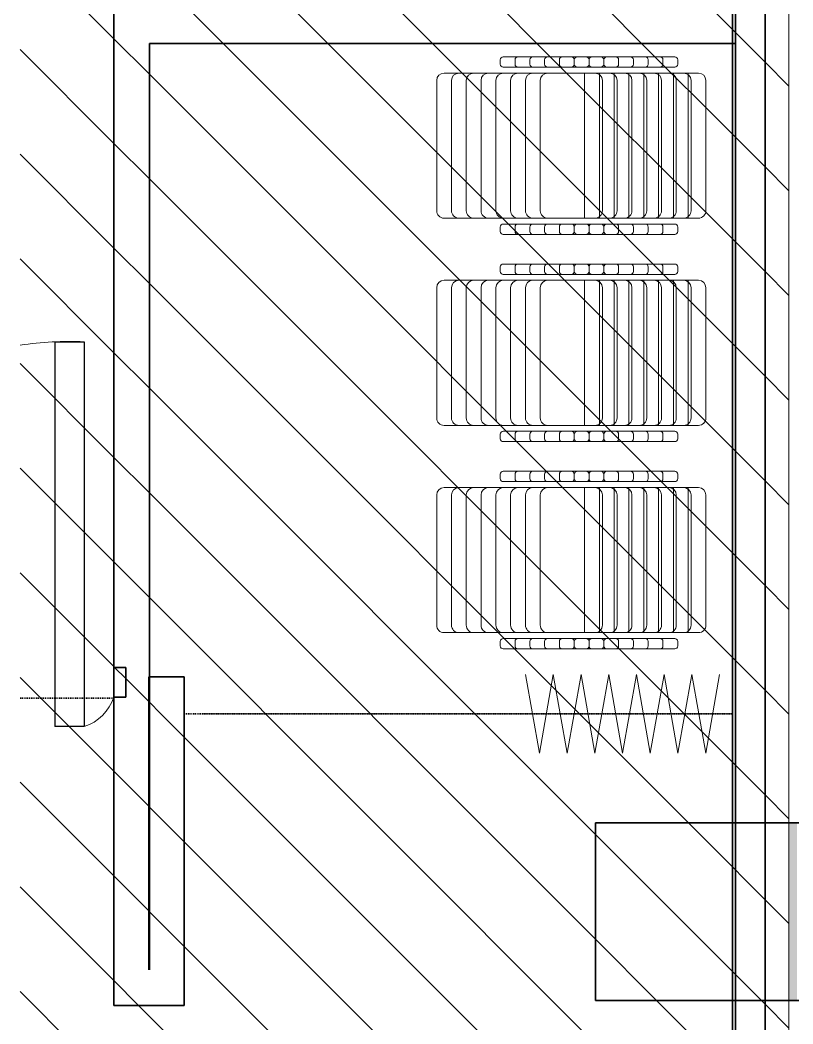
# Model space of a CAD drawing. Header units: millimetres. Extents: x 31960 to 73442, y -14102 to 21505.
# Drawn here: x 32038 to 34650, y -1034 to 2357 of the extents above; entities that cross this region are included whole.
import ezdxf

# ---------------------------------------------------------------- set-up
doc = ezdxf.new("R2010")
doc.units = ezdxf.units.MM
doc.linetypes.add('BVNDH-Dash', pattern=[6, 3, -3])
doc.linetypes.add('BVNDH-Overhead', pattern=[6, 4, -2])
for name, color, linetype, lineweight in [('A-AREA', 32, 'BVNDH-Dash', 35), ('A-DETL', 90, 'Continuous', 9), ('A-DETL-GENF', 92, 'Continuous', 9), ('A-DETL-THIN', 151, 'Continuous', 9), ('A-DOOR', 31, 'Continuous', 13), ('A-DOOR-FRAM', 31, 'Continuous', 35), ('A-DOOR-GLAZ', 31, 'Continuous', 25), ('A-FLOR-OVHD', 1, 'BVNDH-Overhead', 13), ('A-GENM', 13, 'Continuous', 13), ('G-IMPT', 8, 'Continuous', 9), ('I-FURN', 30, 'Continuous', 9), ('I-WALL', 2, 'Continuous', 13)]:
    doc.layers.add(name, color=color, linetype=linetype, lineweight=lineweight)
pattern_1 = [(135, (0, 0), (-176.7767, -176.7767), [])]

# ---------------------------------------------------------------- blocks, each defined once
blk = doc.blocks.new('Family6 - Family6-1060928-Level 9 207 Kent St 1_100')
at = {"layer": 'A-GENM'}
h = blk.add_hatch(color=254, dxfattribs=at)
h.paths.add_polyline_path([(1047.6, -163), (1047.6, -950.4), (1647.6, -950.4), (1647.6, -117), (1047.6, -105.6), (1047.6, -131)], flags=0)
h.paths.add_polyline_path([(1047.6, -4.2), (1047.6, -31), (1647.6, -31), (1647.6, -4.2)], flags=0)
at = {"layer": 'A-GENM', "color": 67, "lineweight": 35}
for p, q in [((1647.6, 649.6), (1047.6, 649.6)), ((1047.6, 649.6), (1047.6, -4.2)), ((1647.6, -4.2), (1647.6, 649.6)), ((1047.6, -4.2), (1047.6, -950.4)), ((1647.6, -950.4), (1647.6, -4.2)), ((1047.6, -950.4), (1647.6, -950.4))]:
    blk.add_line(p, q, dxfattribs=at)
blk = doc.blocks.new('Door_Pivot_Door_Standard_DOR - 3000 x 1300 _ 152-1851569-Level 9 207 Kent St 1_100')
at = {"layer": 'A-DOOR', "lineweight": 9}
for radius, start, end in [(1151.1, 87.5104, 98.3399), (158.1, 288.4349, 341.5651)]:
    blk.add_arc((479.8, 0), radius, start, end, dxfattribs=at)
at = {"layer": 'A-DOOR-FRAM'}
blk.add_line((629.8, 50), (629.8, -50), dxfattribs=at)
at = {"layer": 'A-DOOR-GLAZ'}
for p, q in [((429.8, 1150), (529.8, 1150)), ((429.8, 1150), (429.8, -150)), ((529.8, 1150), (529.8, -150)), ((529.8, -150), (429.8, -150))]:
    blk.add_line(p, q, dxfattribs=at)
blk = doc.blocks.new('Furniture 20 - Kite_Rectangle_Square_Nested_edit_dwg__U4-2071247-Level 9 207 Kent St 1_100')
at = {"layer": 'G-IMPT'}
for p, q in [((-220, 279.9), (220, 279.9)), ((-245, -254.9), (-245, 254.9)), ((245, 254.9), (245, -254.9)), ((-245, 219.9), (245, 219.9)), ((-300, -55.1), (-300, 174.9)), ((-290, 184.9), (-275, 184.9)), ((290, 184.9), (275, 184.9)), ((300, -55.1), (300, 174.9)), ((-275, -65.1), (-290, -65.1)), ((275, -65.1), (290, -65.1)), ((-220, -279.9), (220, -279.9))]:
    blk.add_line(p, q, dxfattribs=at)
at = {"layer": 'G-IMPT', "flags": 128}
for points in [[(-265, 174.9), (-265, -55.1)], [(265, 174.9), (265, -55.1)]]:
    blk.add_lwpolyline(points, close=True, dxfattribs=at)
at = {"layer": 'G-IMPT'}
for centre, radius, start, end in [((-220, 254.9), 25, 90, 180), ((220, 254.9), 25, 360, 90), ((-290, 174.9), 10, 90, 180), ((-275, 174.9), 10, 360, 90), ((275, 174.9), 10, 90, 180), ((290, 174.9), 10, 0, 90), ((-290, -55.1), 10, 180, 270), ((-275, -55.1), 10, 270, 360), ((275, -55.1), 10, 180, 270), ((290, -55.1), 10, 270, 0), ((-220, -254.9), 25, 180, 270), ((220, -254.9), 25, 270, 0)]:
    blk.add_arc(centre, radius, start, end, dxfattribs=at)
blk = doc.blocks.new('Furniture 20 - Kite_Rectangle_Square_Nested_edit_dwg__U5-2071248-Level 9 207 Kent St 1_100')
at = {"layer": 'G-IMPT'}
for p, q in [((-220, 279.9), (220, 279.9)), ((-245, -254.9), (-245, 254.9)), ((245, 254.9), (245, -254.9)), ((-245, 219.9), (245, 219.9)), ((-300, -55.1), (-300, 174.9)), ((-290, 184.9), (-275, 184.9)), ((290, 184.9), (275, 184.9)), ((300, -55.1), (300, 174.9)), ((-275, -65.1), (-290, -65.1)), ((275, -65.1), (290, -65.1)), ((-220, -279.9), (220, -279.9))]:
    blk.add_line(p, q, dxfattribs=at)
at = {"layer": 'G-IMPT', "flags": 128}
for points in [[(-265, 174.9), (-265, -55.1)], [(265, 174.9), (265, -55.1)]]:
    blk.add_lwpolyline(points, close=True, dxfattribs=at)
at = {"layer": 'G-IMPT'}
for centre, radius, start, end in [((-220, 254.9), 25, 90, 180), ((220, 254.9), 25, 360, 90), ((-290, 174.9), 10, 90, 180), ((-275, 174.9), 10, 360, 90), ((275, 174.9), 10, 90, 180), ((290, 174.9), 10, 0, 90), ((-290, -55.1), 10, 180, 270), ((-275, -55.1), 10, 270, 360), ((275, -55.1), 10, 180, 270), ((290, -55.1), 10, 270, 0), ((-220, -254.9), 25, 180, 270), ((220, -254.9), 25, 270, 0)]:
    blk.add_arc(centre, radius, start, end, dxfattribs=at)
blk = doc.blocks.new('Furniture 20 - Kite_Rectangle_Square_Nested_edit_dwg__U6-2071249-Level 9 207 Kent St 1_100')
at = {"layer": 'G-IMPT'}
for p, q in [((-220, 279.9), (220, 279.9)), ((-245, -254.9), (-245, 254.9)), ((245, 254.9), (245, -254.9)), ((-245, 219.9), (245, 219.9)), ((-300, -55.1), (-300, 174.9)), ((-290, 184.9), (-275, 184.9)), ((290, 184.9), (275, 184.9)), ((300, -55.1), (300, 174.9)), ((-275, -65.1), (-290, -65.1)), ((275, -65.1), (290, -65.1)), ((-220, -279.9), (220, -279.9))]:
    blk.add_line(p, q, dxfattribs=at)
at = {"layer": 'G-IMPT', "flags": 128}
for points in [[(-265, 174.9), (-265, -55.1)], [(265, 174.9), (265, -55.1)]]:
    blk.add_lwpolyline(points, close=True, dxfattribs=at)
at = {"layer": 'G-IMPT'}
for centre, radius, start, end in [((-220, 254.9), 25, 90, 180), ((220, 254.9), 25, 360, 90), ((-290, 174.9), 10, 90, 180), ((-275, 174.9), 10, 360, 90), ((275, 174.9), 10, 90, 180), ((290, 174.9), 10, 0, 90), ((-290, -55.1), 10, 180, 270), ((-275, -55.1), 10, 270, 360), ((275, -55.1), 10, 180, 270), ((290, -55.1), 10, 270, 0), ((-220, -254.9), 25, 180, 270), ((220, -254.9), 25, 270, 0)]:
    blk.add_arc(centre, radius, start, end, dxfattribs=at)
blk = doc.blocks.new('Furniture 20 - Kite_Rectangle_Square_Nested_edit_dwg__U7-2071250-Level 9 207 Kent St 1_100')
at = {"layer": 'G-IMPT'}
for p, q in [((-220, 279.9), (220, 279.9)), ((-245, -254.9), (-245, 254.9)), ((245, 254.9), (245, -254.9)), ((-245, 219.9), (245, 219.9)), ((-300, -55.1), (-300, 174.9)), ((-290, 184.9), (-275, 184.9)), ((290, 184.9), (275, 184.9)), ((300, -55.1), (300, 174.9)), ((-275, -65.1), (-290, -65.1)), ((275, -65.1), (290, -65.1)), ((-220, -279.9), (220, -279.9))]:
    blk.add_line(p, q, dxfattribs=at)
at = {"layer": 'G-IMPT', "flags": 128}
for points in [[(-265, 174.9), (-265, -55.1)], [(265, 174.9), (265, -55.1)]]:
    blk.add_lwpolyline(points, close=True, dxfattribs=at)
at = {"layer": 'G-IMPT'}
for centre, radius, start, end in [((-220, 254.9), 25, 90, 180), ((220, 254.9), 25, 360, 90), ((-290, 174.9), 10, 90, 180), ((-275, 174.9), 10, 360, 90), ((275, 174.9), 10, 90, 180), ((290, 174.9), 10, 0, 90), ((-290, -55.1), 10, 180, 270), ((-275, -55.1), 10, 270, 360), ((275, -55.1), 10, 180, 270), ((290, -55.1), 10, 270, 0), ((-220, -254.9), 25, 180, 270), ((220, -254.9), 25, 270, 0)]:
    blk.add_arc(centre, radius, start, end, dxfattribs=at)
blk = doc.blocks.new('Furniture 20 - Kite_Rectangle_Square_Nested_edit_dwg__U8-2071251-Level 9 207 Kent St 1_100')
at = {"layer": 'G-IMPT'}
for p, q in [((-220, 279.9), (220, 279.9)), ((-245, -254.9), (-245, 254.9)), ((245, 254.9), (245, -254.9)), ((-245, 219.9), (245, 219.9)), ((-300, -55.1), (-300, 174.9)), ((-290, 184.9), (-275, 184.9)), ((290, 184.9), (275, 184.9)), ((300, -55.1), (300, 174.9)), ((-275, -65.1), (-290, -65.1)), ((275, -65.1), (290, -65.1)), ((-220, -279.9), (220, -279.9))]:
    blk.add_line(p, q, dxfattribs=at)
at = {"layer": 'G-IMPT', "flags": 128}
for points in [[(-265, 174.9), (-265, -55.1)], [(265, 174.9), (265, -55.1)]]:
    blk.add_lwpolyline(points, close=True, dxfattribs=at)
at = {"layer": 'G-IMPT'}
for centre, radius, start, end in [((-220, 254.9), 25, 90, 180), ((220, 254.9), 25, 360, 90), ((-290, 174.9), 10, 90, 180), ((-275, 174.9), 10, 360, 90), ((275, 174.9), 10, 90, 180), ((290, 174.9), 10, 0, 90), ((-290, -55.1), 10, 180, 270), ((-275, -55.1), 10, 270, 360), ((275, -55.1), 10, 180, 270), ((290, -55.1), 10, 270, 0), ((-220, -254.9), 25, 180, 270), ((220, -254.9), 25, 270, 0)]:
    blk.add_arc(centre, radius, start, end, dxfattribs=at)
blk = doc.blocks.new('Furniture 20 - Kite_Rectangle_Square_Nested_edit_dwg__U9-2071252-Level 9 207 Kent St 1_100')
at = {"layer": 'G-IMPT'}
for p, q in [((-220, 279.9), (220, 279.9)), ((-245, -254.9), (-245, 254.9)), ((245, 254.9), (245, -254.9)), ((-245, 219.9), (245, 219.9)), ((-300, -55.1), (-300, 174.9)), ((-290, 184.9), (-275, 184.9)), ((290, 184.9), (275, 184.9)), ((300, -55.1), (300, 174.9)), ((-275, -65.1), (-290, -65.1)), ((275, -65.1), (290, -65.1)), ((-220, -279.9), (220, -279.9))]:
    blk.add_line(p, q, dxfattribs=at)
at = {"layer": 'G-IMPT', "flags": 128}
for points in [[(-265, 174.9), (-265, -55.1)], [(265, 174.9), (265, -55.1)]]:
    blk.add_lwpolyline(points, close=True, dxfattribs=at)
at = {"layer": 'G-IMPT'}
for centre, radius, start, end in [((-220, 254.9), 25, 90, 180), ((220, 254.9), 25, 360, 90), ((-290, 174.9), 10, 90, 180), ((-275, 174.9), 10, 360, 90), ((275, 174.9), 10, 90, 180), ((290, 174.9), 10, 0, 90), ((-290, -55.1), 10, 180, 270), ((-275, -55.1), 10, 270, 360), ((275, -55.1), 10, 180, 270), ((290, -55.1), 10, 270, 0), ((-220, -254.9), 25, 180, 270), ((220, -254.9), 25, 270, 0)]:
    blk.add_arc(centre, radius, start, end, dxfattribs=at)
blk = doc.blocks.new('Furniture 20 - Kite_Rectangle_Square_Nested_edit_dwg__U10-2071253-Level 9 207 Kent St 1_100')
at = {"layer": 'G-IMPT'}
for p, q in [((-220, 279.9), (220, 279.9)), ((-245, -254.9), (-245, 254.9)), ((245, 254.9), (245, -254.9)), ((-245, 219.9), (245, 219.9)), ((-300, -55.1), (-300, 174.9)), ((-290, 184.9), (-275, 184.9)), ((290, 184.9), (275, 184.9)), ((300, -55.1), (300, 174.9)), ((-275, -65.1), (-290, -65.1)), ((275, -65.1), (290, -65.1)), ((-220, -279.9), (220, -279.9))]:
    blk.add_line(p, q, dxfattribs=at)
at = {"layer": 'G-IMPT', "flags": 128}
for points in [[(-265, 174.9), (-265, -55.1)], [(265, 174.9), (265, -55.1)]]:
    blk.add_lwpolyline(points, close=True, dxfattribs=at)
at = {"layer": 'G-IMPT'}
for centre, radius, start, end in [((-220, 254.9), 25, 90, 180), ((220, 254.9), 25, 360, 90), ((-290, 174.9), 10, 90, 180), ((-275, 174.9), 10, 360, 90), ((275, 174.9), 10, 90, 180), ((290, 174.9), 10, 0, 90), ((-290, -55.1), 10, 180, 270), ((-275, -55.1), 10, 270, 360), ((275, -55.1), 10, 180, 270), ((290, -55.1), 10, 270, 0), ((-220, -254.9), 25, 180, 270), ((220, -254.9), 25, 270, 0)]:
    blk.add_arc(centre, radius, start, end, dxfattribs=at)
blk = doc.blocks.new('Furniture 20 - Kite_Rectangle_Square_Nested_edit_dwg__U11-2071254-Level 9 207 Kent St 1_100')
at = {"layer": 'G-IMPT'}
for p, q in [((-220, 279.9), (220, 279.9)), ((-245, -254.9), (-245, 254.9)), ((245, 254.9), (245, -254.9)), ((-245, 219.9), (245, 219.9)), ((-300, -55.1), (-300, 174.9)), ((-290, 184.9), (-275, 184.9)), ((290, 184.9), (275, 184.9)), ((300, -55.1), (300, 174.9)), ((-275, -65.1), (-290, -65.1)), ((275, -65.1), (290, -65.1)), ((-220, -279.9), (220, -279.9))]:
    blk.add_line(p, q, dxfattribs=at)
at = {"layer": 'G-IMPT', "flags": 128}
for points in [[(-265, 174.9), (-265, -55.1)], [(265, 174.9), (265, -55.1)]]:
    blk.add_lwpolyline(points, close=True, dxfattribs=at)
at = {"layer": 'G-IMPT'}
for centre, radius, start, end in [((-220, 254.9), 25, 90, 180), ((220, 254.9), 25, 360, 90), ((-290, 174.9), 10, 90, 180), ((-275, 174.9), 10, 360, 90), ((275, 174.9), 10, 90, 180), ((290, 174.9), 10, 0, 90), ((-290, -55.1), 10, 180, 270), ((-275, -55.1), 10, 270, 360), ((275, -55.1), 10, 180, 270), ((290, -55.1), 10, 270, 0), ((-220, -254.9), 25, 180, 270), ((220, -254.9), 25, 270, 0)]:
    blk.add_arc(centre, radius, start, end, dxfattribs=at)
blk = doc.blocks.new('Furniture 20 - Kite_Rectangle_Square_Nested_edit_dwg__U12-2071255-Level 9 207 Kent St 1_100')
at = {"layer": 'G-IMPT'}
for p, q in [((-220, 279.9), (220, 279.9)), ((-245, -254.9), (-245, 254.9)), ((245, 254.9), (245, -254.9)), ((-245, 219.9), (245, 219.9)), ((-300, -55.1), (-300, 174.9)), ((-290, 184.9), (-275, 184.9)), ((290, 184.9), (275, 184.9)), ((300, -55.1), (300, 174.9)), ((-275, -65.1), (-290, -65.1)), ((275, -65.1), (290, -65.1)), ((-220, -279.9), (220, -279.9))]:
    blk.add_line(p, q, dxfattribs=at)
at = {"layer": 'G-IMPT', "flags": 128}
for points in [[(-265, 174.9), (-265, -55.1)], [(265, 174.9), (265, -55.1)]]:
    blk.add_lwpolyline(points, close=True, dxfattribs=at)
at = {"layer": 'G-IMPT'}
for centre, radius, start, end in [((-220, 254.9), 25, 90, 180), ((220, 254.9), 25, 360, 90), ((-290, 174.9), 10, 90, 180), ((-275, 174.9), 10, 360, 90), ((275, 174.9), 10, 90, 180), ((290, 174.9), 10, 0, 90), ((-290, -55.1), 10, 180, 270), ((-275, -55.1), 10, 270, 360), ((275, -55.1), 10, 180, 270), ((290, -55.1), 10, 270, 0), ((-220, -254.9), 25, 180, 270), ((220, -254.9), 25, 270, 0)]:
    blk.add_arc(centre, radius, start, end, dxfattribs=at)
blk = doc.blocks.new('Furniture 20 - Kite_Rectangle_Square_Nested_edit_dwg__U13-2071256-Level 9 207 Kent St 1_100')
at = {"layer": 'G-IMPT'}
for p, q in [((-220, 279.9), (220, 279.9)), ((-245, -254.9), (-245, 254.9)), ((245, 254.9), (245, -254.9)), ((-245, 219.9), (245, 219.9)), ((-300, -55.1), (-300, 174.9)), ((-290, 184.9), (-275, 184.9)), ((290, 184.9), (275, 184.9)), ((300, -55.1), (300, 174.9)), ((-275, -65.1), (-290, -65.1)), ((275, -65.1), (290, -65.1)), ((-220, -279.9), (220, -279.9))]:
    blk.add_line(p, q, dxfattribs=at)
at = {"layer": 'G-IMPT', "flags": 128}
for points in [[(-265, 174.9), (-265, -55.1)], [(265, 174.9), (265, -55.1)]]:
    blk.add_lwpolyline(points, close=True, dxfattribs=at)
at = {"layer": 'G-IMPT'}
for centre, radius, start, end in [((-220, 254.9), 25, 90, 180), ((220, 254.9), 25, 360, 90), ((-290, 174.9), 10, 90, 180), ((-275, 174.9), 10, 360, 90), ((275, 174.9), 10, 90, 180), ((290, 174.9), 10, 0, 90), ((-290, -55.1), 10, 180, 270), ((-275, -55.1), 10, 270, 360), ((275, -55.1), 10, 180, 270), ((290, -55.1), 10, 270, 0), ((-220, -254.9), 25, 180, 270), ((220, -254.9), 25, 270, 0)]:
    blk.add_arc(centre, radius, start, end, dxfattribs=at)
blk = doc.blocks.new('Furniture 20 - Kite_Rectangle_Square_Nested_edit_dwg__U14-2071257-Level 9 207 Kent St 1_100')
at = {"layer": 'G-IMPT'}
for p, q in [((-220, 279.9), (220, 279.9)), ((-245, -254.9), (-245, 254.9)), ((245, 254.9), (245, -254.9)), ((-245, 219.9), (245, 219.9)), ((-300, -55.1), (-300, 174.9)), ((-290, 184.9), (-275, 184.9)), ((290, 184.9), (275, 184.9)), ((300, -55.1), (300, 174.9)), ((-275, -65.1), (-290, -65.1)), ((275, -65.1), (290, -65.1)), ((-220, -279.9), (220, -279.9))]:
    blk.add_line(p, q, dxfattribs=at)
at = {"layer": 'G-IMPT', "flags": 128}
for points in [[(-265, 174.9), (-265, -55.1)], [(265, 174.9), (265, -55.1)]]:
    blk.add_lwpolyline(points, close=True, dxfattribs=at)
at = {"layer": 'G-IMPT'}
for centre, radius, start, end in [((-220, 254.9), 25, 90, 180), ((220, 254.9), 25, 360, 90), ((-290, 174.9), 10, 90, 180), ((-275, 174.9), 10, 360, 90), ((275, 174.9), 10, 90, 180), ((290, 174.9), 10, 0, 90), ((-290, -55.1), 10, 180, 270), ((-275, -55.1), 10, 270, 360), ((275, -55.1), 10, 180, 270), ((290, -55.1), 10, 270, 0), ((-220, -254.9), 25, 180, 270), ((220, -254.9), 25, 270, 0)]:
    blk.add_arc(centre, radius, start, end, dxfattribs=at)
blk = doc.blocks.new('Furniture 20 - Kite_Rectangle_Square_Nested_edit_dwg__U15-2071258-Level 9 207 Kent St 1_100')
at = {"layer": 'G-IMPT'}
for p, q in [((-220, 279.9), (220, 279.9)), ((-245, -254.9), (-245, 254.9)), ((245, 254.9), (245, -254.9)), ((-245, 219.9), (245, 219.9)), ((-300, -55.1), (-300, 174.9)), ((-290, 184.9), (-275, 184.9)), ((290, 184.9), (275, 184.9)), ((300, -55.1), (300, 174.9)), ((-275, -65.1), (-290, -65.1)), ((275, -65.1), (290, -65.1)), ((-220, -279.9), (220, -279.9))]:
    blk.add_line(p, q, dxfattribs=at)
at = {"layer": 'G-IMPT', "flags": 128}
for points in [[(-265, 174.9), (-265, -55.1)], [(265, 174.9), (265, -55.1)]]:
    blk.add_lwpolyline(points, close=True, dxfattribs=at)
at = {"layer": 'G-IMPT'}
for centre, radius, start, end in [((-220, 254.9), 25, 90, 180), ((220, 254.9), 25, 360, 90), ((-290, 174.9), 10, 90, 180), ((-275, 174.9), 10, 360, 90), ((275, 174.9), 10, 90, 180), ((290, 174.9), 10, 0, 90), ((-290, -55.1), 10, 180, 270), ((-275, -55.1), 10, 270, 360), ((275, -55.1), 10, 180, 270), ((290, -55.1), 10, 270, 0), ((-220, -254.9), 25, 180, 270), ((220, -254.9), 25, 270, 0)]:
    blk.add_arc(centre, radius, start, end, dxfattribs=at)
blk = doc.blocks.new('Furniture 20 - Kite_Rectangle_Square_Nested_edit_dwg__U16-2071259-Level 9 207 Kent St 1_100')
at = {"layer": 'G-IMPT'}
for p, q in [((-220, 279.9), (220, 279.9)), ((-245, -254.9), (-245, 254.9)), ((245, 254.9), (245, -254.9)), ((-245, 219.9), (245, 219.9)), ((-300, -55.1), (-300, 174.9)), ((-290, 184.9), (-275, 184.9)), ((290, 184.9), (275, 184.9)), ((300, -55.1), (300, 174.9)), ((-275, -65.1), (-290, -65.1)), ((275, -65.1), (290, -65.1)), ((-220, -279.9), (220, -279.9))]:
    blk.add_line(p, q, dxfattribs=at)
at = {"layer": 'G-IMPT', "flags": 128}
for points in [[(-265, 174.9), (-265, -55.1)], [(265, 174.9), (265, -55.1)]]:
    blk.add_lwpolyline(points, close=True, dxfattribs=at)
at = {"layer": 'G-IMPT'}
for centre, radius, start, end in [((-220, 254.9), 25, 90, 180), ((220, 254.9), 25, 360, 90), ((-290, 174.9), 10, 90, 180), ((-275, 174.9), 10, 360, 90), ((275, 174.9), 10, 90, 180), ((290, 174.9), 10, 0, 90), ((-290, -55.1), 10, 180, 270), ((-275, -55.1), 10, 270, 360), ((275, -55.1), 10, 180, 270), ((290, -55.1), 10, 270, 0), ((-220, -254.9), 25, 180, 270), ((220, -254.9), 25, 270, 0)]:
    blk.add_arc(centre, radius, start, end, dxfattribs=at)
blk = doc.blocks.new('Furniture 20 - Kite_Rectangle_Square_Nested_edit_dwg__U17-2071260-Level 9 207 Kent St 1_100')
at = {"layer": 'G-IMPT'}
for p, q in [((-220, 279.9), (220, 279.9)), ((-245, -254.9), (-245, 254.9)), ((245, 254.9), (245, -254.9)), ((-245, 219.9), (245, 219.9)), ((-300, -55.1), (-300, 174.9)), ((-290, 184.9), (-275, 184.9)), ((290, 184.9), (275, 184.9)), ((300, -55.1), (300, 174.9)), ((-275, -65.1), (-290, -65.1)), ((275, -65.1), (290, -65.1)), ((-220, -279.9), (220, -279.9))]:
    blk.add_line(p, q, dxfattribs=at)
at = {"layer": 'G-IMPT', "flags": 128}
for points in [[(-265, 174.9), (-265, -55.1)], [(265, 174.9), (265, -55.1)]]:
    blk.add_lwpolyline(points, close=True, dxfattribs=at)
at = {"layer": 'G-IMPT'}
for centre, radius, start, end in [((-220, 254.9), 25, 90, 180), ((220, 254.9), 25, 360, 90), ((-290, 174.9), 10, 90, 180), ((-275, 174.9), 10, 360, 90), ((275, 174.9), 10, 90, 180), ((290, 174.9), 10, 0, 90), ((-290, -55.1), 10, 180, 270), ((-275, -55.1), 10, 270, 360), ((275, -55.1), 10, 180, 270), ((290, -55.1), 10, 270, 0), ((-220, -254.9), 25, 180, 270), ((220, -254.9), 25, 270, 0)]:
    blk.add_arc(centre, radius, start, end, dxfattribs=at)
blk = doc.blocks.new('Furniture 20 - Kite_Rectangle_Square_Nested_edit_dwg__U18-2071261-Level 9 207 Kent St 1_100')
at = {"layer": 'G-IMPT'}
for p, q in [((-220, 279.9), (220, 279.9)), ((-245, -254.9), (-245, 254.9)), ((245, 254.9), (245, -254.9)), ((-245, 219.9), (245, 219.9)), ((-300, -55.1), (-300, 174.9)), ((-290, 184.9), (-275, 184.9)), ((290, 184.9), (275, 184.9)), ((300, -55.1), (300, 174.9)), ((-275, -65.1), (-290, -65.1)), ((275, -65.1), (290, -65.1)), ((-220, -279.9), (220, -279.9))]:
    blk.add_line(p, q, dxfattribs=at)
at = {"layer": 'G-IMPT', "flags": 128}
for points in [[(-265, 174.9), (-265, -55.1)], [(265, 174.9), (265, -55.1)]]:
    blk.add_lwpolyline(points, close=True, dxfattribs=at)
at = {"layer": 'G-IMPT'}
for centre, radius, start, end in [((-220, 254.9), 25, 90, 180), ((220, 254.9), 25, 360, 90), ((-290, 174.9), 10, 90, 180), ((-275, 174.9), 10, 360, 90), ((275, 174.9), 10, 90, 180), ((290, 174.9), 10, 0, 90), ((-290, -55.1), 10, 180, 270), ((-275, -55.1), 10, 270, 360), ((275, -55.1), 10, 180, 270), ((290, -55.1), 10, 270, 0), ((-220, -254.9), 25, 180, 270), ((220, -254.9), 25, 270, 0)]:
    blk.add_arc(centre, radius, start, end, dxfattribs=at)
blk = doc.blocks.new('Furniture 20 - Kite_Rectangle_Square_Nested_edit_dwg__U19-2071262-Level 9 207 Kent St 1_100')
at = {"layer": 'G-IMPT'}
for p, q in [((-220, 279.9), (220, 279.9)), ((-245, -254.9), (-245, 254.9)), ((245, 254.9), (245, -254.9)), ((-245, 219.9), (245, 219.9)), ((-300, -55.1), (-300, 174.9)), ((-290, 184.9), (-275, 184.9)), ((290, 184.9), (275, 184.9)), ((300, -55.1), (300, 174.9)), ((-275, -65.1), (-290, -65.1)), ((275, -65.1), (290, -65.1)), ((-220, -279.9), (220, -279.9))]:
    blk.add_line(p, q, dxfattribs=at)
at = {"layer": 'G-IMPT', "flags": 128}
for points in [[(-265, 174.9), (-265, -55.1)], [(265, 174.9), (265, -55.1)]]:
    blk.add_lwpolyline(points, close=True, dxfattribs=at)
at = {"layer": 'G-IMPT'}
for centre, radius, start, end in [((-220, 254.9), 25, 90, 180), ((220, 254.9), 25, 360, 90), ((-290, 174.9), 10, 90, 180), ((-275, 174.9), 10, 360, 90), ((275, 174.9), 10, 90, 180), ((290, 174.9), 10, 0, 90), ((-290, -55.1), 10, 180, 270), ((-275, -55.1), 10, 270, 360), ((275, -55.1), 10, 180, 270), ((290, -55.1), 10, 270, 0), ((-220, -254.9), 25, 180, 270), ((220, -254.9), 25, 270, 0)]:
    blk.add_arc(centre, radius, start, end, dxfattribs=at)
blk = doc.blocks.new('Furniture 20 - Kite_Rectangle_Square_Nested_edit_dwg__U20-2071263-Level 9 207 Kent St 1_100')
at = {"layer": 'G-IMPT'}
for p, q in [((-220, 279.9), (220, 279.9)), ((-245, -254.9), (-245, 254.9)), ((245, 254.9), (245, -254.9)), ((-245, 219.9), (245, 219.9)), ((-300, -55.1), (-300, 174.9)), ((-290, 184.9), (-275, 184.9)), ((290, 184.9), (275, 184.9)), ((300, -55.1), (300, 174.9)), ((-275, -65.1), (-290, -65.1)), ((275, -65.1), (290, -65.1)), ((-220, -279.9), (220, -279.9))]:
    blk.add_line(p, q, dxfattribs=at)
at = {"layer": 'G-IMPT', "flags": 128}
for points in [[(-265, 174.9), (-265, -55.1)], [(265, 174.9), (265, -55.1)]]:
    blk.add_lwpolyline(points, close=True, dxfattribs=at)
at = {"layer": 'G-IMPT'}
for centre, radius, start, end in [((-220, 254.9), 25, 90, 180), ((220, 254.9), 25, 360, 90), ((-290, 174.9), 10, 90, 180), ((-275, 174.9), 10, 360, 90), ((275, 174.9), 10, 90, 180), ((290, 174.9), 10, 0, 90), ((-290, -55.1), 10, 180, 270), ((-275, -55.1), 10, 270, 360), ((275, -55.1), 10, 180, 270), ((290, -55.1), 10, 270, 0), ((-220, -254.9), 25, 180, 270), ((220, -254.9), 25, 270, 0)]:
    blk.add_arc(centre, radius, start, end, dxfattribs=at)
blk = doc.blocks.new('Furniture 20 - Kite_Rectangle_Square_Nested_edit_dwg__U21-2071264-Level 9 207 Kent St 1_100')
at = {"layer": 'G-IMPT'}
for p, q in [((-220, 279.9), (220, 279.9)), ((-245, -254.9), (-245, 254.9)), ((245, 254.9), (245, -254.9)), ((-245, 219.9), (245, 219.9)), ((-300, -55.1), (-300, 174.9)), ((-290, 184.9), (-275, 184.9)), ((290, 184.9), (275, 184.9)), ((300, -55.1), (300, 174.9)), ((-275, -65.1), (-290, -65.1)), ((275, -65.1), (290, -65.1)), ((-220, -279.9), (220, -279.9))]:
    blk.add_line(p, q, dxfattribs=at)
at = {"layer": 'G-IMPT', "flags": 128}
for points in [[(-265, 174.9), (-265, -55.1)], [(265, 174.9), (265, -55.1)]]:
    blk.add_lwpolyline(points, close=True, dxfattribs=at)
at = {"layer": 'G-IMPT'}
for centre, radius, start, end in [((-220, 254.9), 25, 90, 180), ((220, 254.9), 25, 360, 90), ((-290, 174.9), 10, 90, 180), ((-275, 174.9), 10, 360, 90), ((275, 174.9), 10, 90, 180), ((290, 174.9), 10, 0, 90), ((-290, -55.1), 10, 180, 270), ((-275, -55.1), 10, 270, 360), ((275, -55.1), 10, 180, 270), ((290, -55.1), 10, 270, 0), ((-220, -254.9), 25, 180, 270), ((220, -254.9), 25, 270, 0)]:
    blk.add_arc(centre, radius, start, end, dxfattribs=at)
blk = doc.blocks.new('Furniture 20 - Kite_Rectangle_Square_Nested_edit_dwg__U22-2071265-Level 9 207 Kent St 1_100')
at = {"layer": 'G-IMPT'}
for p, q in [((-220, 279.9), (220, 279.9)), ((-245, -254.9), (-245, 254.9)), ((245, 254.9), (245, -254.9)), ((-245, 219.9), (245, 219.9)), ((-300, -55.1), (-300, 174.9)), ((-290, 184.9), (-275, 184.9)), ((290, 184.9), (275, 184.9)), ((300, -55.1), (300, 174.9)), ((-275, -65.1), (-290, -65.1)), ((275, -65.1), (290, -65.1)), ((-220, -279.9), (220, -279.9))]:
    blk.add_line(p, q, dxfattribs=at)
at = {"layer": 'G-IMPT', "flags": 128}
for points in [[(-265, 174.9), (-265, -55.1)], [(265, 174.9), (265, -55.1)]]:
    blk.add_lwpolyline(points, close=True, dxfattribs=at)
at = {"layer": 'G-IMPT'}
for centre, radius, start, end in [((-220, 254.9), 25, 90, 180), ((220, 254.9), 25, 360, 90), ((-290, 174.9), 10, 90, 180), ((-275, 174.9), 10, 360, 90), ((275, 174.9), 10, 90, 180), ((290, 174.9), 10, 0, 90), ((-290, -55.1), 10, 180, 270), ((-275, -55.1), 10, 270, 360), ((275, -55.1), 10, 180, 270), ((290, -55.1), 10, 270, 0), ((-220, -254.9), 25, 180, 270), ((220, -254.9), 25, 270, 0)]:
    blk.add_arc(centre, radius, start, end, dxfattribs=at)
blk = doc.blocks.new('Furniture 20 - Kite_Rectangle_Square_Nested_edit_dwg__U23-2071266-Level 9 207 Kent St 1_100')
at = {"layer": 'G-IMPT'}
for p, q in [((-220, 279.9), (220, 279.9)), ((-245, -254.9), (-245, 254.9)), ((245, 254.9), (245, -254.9)), ((-245, 219.9), (245, 219.9)), ((-300, -55.1), (-300, 174.9)), ((-290, 184.9), (-275, 184.9)), ((290, 184.9), (275, 184.9)), ((300, -55.1), (300, 174.9)), ((-275, -65.1), (-290, -65.1)), ((275, -65.1), (290, -65.1)), ((-220, -279.9), (220, -279.9))]:
    blk.add_line(p, q, dxfattribs=at)
at = {"layer": 'G-IMPT', "flags": 128}
for points in [[(-265, 174.9), (-265, -55.1)], [(265, 174.9), (265, -55.1)]]:
    blk.add_lwpolyline(points, close=True, dxfattribs=at)
at = {"layer": 'G-IMPT'}
for centre, radius, start, end in [((-220, 254.9), 25, 90, 180), ((220, 254.9), 25, 360, 90), ((-290, 174.9), 10, 90, 180), ((-275, 174.9), 10, 360, 90), ((275, 174.9), 10, 90, 180), ((290, 174.9), 10, 0, 90), ((-290, -55.1), 10, 180, 270), ((-275, -55.1), 10, 270, 360), ((275, -55.1), 10, 180, 270), ((290, -55.1), 10, 270, 0), ((-220, -254.9), 25, 180, 270), ((220, -254.9), 25, 270, 0)]:
    blk.add_arc(centre, radius, start, end, dxfattribs=at)
blk = doc.blocks.new('Furniture 20 - Kite_Rectangle_Square_Nested_edit_dwg__U24-2071267-Level 9 207 Kent St 1_100')
at = {"layer": 'G-IMPT'}
for p, q in [((-220, 279.9), (220, 279.9)), ((-245, -254.9), (-245, 254.9)), ((245, 254.9), (245, -254.9)), ((-245, 219.9), (245, 219.9)), ((-300, -55.1), (-300, 174.9)), ((-290, 184.9), (-275, 184.9)), ((290, 184.9), (275, 184.9)), ((300, -55.1), (300, 174.9)), ((-275, -65.1), (-290, -65.1)), ((275, -65.1), (290, -65.1)), ((-220, -279.9), (220, -279.9))]:
    blk.add_line(p, q, dxfattribs=at)
at = {"layer": 'G-IMPT', "flags": 128}
for points in [[(-265, 174.9), (-265, -55.1)], [(265, 174.9), (265, -55.1)]]:
    blk.add_lwpolyline(points, close=True, dxfattribs=at)
at = {"layer": 'G-IMPT'}
for centre, radius, start, end in [((-220, 254.9), 25, 90, 180), ((220, 254.9), 25, 360, 90), ((-290, 174.9), 10, 90, 180), ((-275, 174.9), 10, 360, 90), ((275, 174.9), 10, 90, 180), ((290, 174.9), 10, 0, 90), ((-290, -55.1), 10, 180, 270), ((-275, -55.1), 10, 270, 360), ((275, -55.1), 10, 180, 270), ((290, -55.1), 10, 270, 0), ((-220, -254.9), 25, 180, 270), ((220, -254.9), 25, 270, 0)]:
    blk.add_arc(centre, radius, start, end, dxfattribs=at)
blk = doc.blocks.new('Furniture 20 - Kite_Rectangle_Square_Nested_edit_dwg__U25-2071268-Level 9 207 Kent St 1_100')
at = {"layer": 'G-IMPT'}
for p, q in [((-220, 279.9), (220, 279.9)), ((-245, -254.9), (-245, 254.9)), ((245, 254.9), (245, -254.9)), ((-245, 219.9), (245, 219.9)), ((-300, -55.1), (-300, 174.9)), ((-290, 184.9), (-275, 184.9)), ((290, 184.9), (275, 184.9)), ((300, -55.1), (300, 174.9)), ((-275, -65.1), (-290, -65.1)), ((275, -65.1), (290, -65.1)), ((-220, -279.9), (220, -279.9))]:
    blk.add_line(p, q, dxfattribs=at)
at = {"layer": 'G-IMPT', "flags": 128}
for points in [[(-265, 174.9), (-265, -55.1)], [(265, 174.9), (265, -55.1)]]:
    blk.add_lwpolyline(points, close=True, dxfattribs=at)
at = {"layer": 'G-IMPT'}
for centre, radius, start, end in [((-220, 254.9), 25, 90, 180), ((220, 254.9), 25, 360, 90), ((-290, 174.9), 10, 90, 180), ((-275, 174.9), 10, 360, 90), ((275, 174.9), 10, 90, 180), ((290, 174.9), 10, 0, 90), ((-290, -55.1), 10, 180, 270), ((-275, -55.1), 10, 270, 360), ((275, -55.1), 10, 180, 270), ((290, -55.1), 10, 270, 0), ((-220, -254.9), 25, 180, 270), ((220, -254.9), 25, 270, 0)]:
    blk.add_arc(centre, radius, start, end, dxfattribs=at)
blk = doc.blocks.new('Furniture 20 - Kite_Rectangle_Square_Nested_edit_dwg__U26-2071269-Level 9 207 Kent St 1_100')
at = {"layer": 'G-IMPT'}
for p, q in [((-220, 279.9), (220, 279.9)), ((-245, -254.9), (-245, 254.9)), ((245, 254.9), (245, -254.9)), ((-245, 219.9), (245, 219.9)), ((-300, -55.1), (-300, 174.9)), ((-290, 184.9), (-275, 184.9)), ((290, 184.9), (275, 184.9)), ((300, -55.1), (300, 174.9)), ((-275, -65.1), (-290, -65.1)), ((275, -65.1), (290, -65.1)), ((-220, -279.9), (220, -279.9))]:
    blk.add_line(p, q, dxfattribs=at)
at = {"layer": 'G-IMPT', "flags": 128}
for points in [[(-265, 174.9), (-265, -55.1)], [(265, 174.9), (265, -55.1)]]:
    blk.add_lwpolyline(points, close=True, dxfattribs=at)
at = {"layer": 'G-IMPT'}
for centre, radius, start, end in [((-220, 254.9), 25, 90, 180), ((220, 254.9), 25, 360, 90), ((-290, 174.9), 10, 90, 180), ((-275, 174.9), 10, 360, 90), ((275, 174.9), 10, 90, 180), ((290, 174.9), 10, 0, 90), ((-290, -55.1), 10, 180, 270), ((-275, -55.1), 10, 270, 360), ((275, -55.1), 10, 180, 270), ((290, -55.1), 10, 270, 0), ((-220, -254.9), 25, 180, 270), ((220, -254.9), 25, 270, 0)]:
    blk.add_arc(centre, radius, start, end, dxfattribs=at)
blk = doc.blocks.new('Furniture 20 - Kite_Rectangle_Square_Nested_edit_dwg__U27-2071270-Level 9 207 Kent St 1_100')
at = {"layer": 'G-IMPT'}
for p, q in [((-220, 279.9), (220, 279.9)), ((-245, -254.9), (-245, 254.9)), ((245, 254.9), (245, -254.9)), ((-245, 219.9), (245, 219.9)), ((-300, -55.1), (-300, 174.9)), ((-290, 184.9), (-275, 184.9)), ((290, 184.9), (275, 184.9)), ((300, -55.1), (300, 174.9)), ((-275, -65.1), (-290, -65.1)), ((275, -65.1), (290, -65.1)), ((-220, -279.9), (220, -279.9))]:
    blk.add_line(p, q, dxfattribs=at)
at = {"layer": 'G-IMPT', "flags": 128}
for points in [[(-265, 174.9), (-265, -55.1)], [(265, 174.9), (265, -55.1)]]:
    blk.add_lwpolyline(points, close=True, dxfattribs=at)
at = {"layer": 'G-IMPT'}
for centre, radius, start, end in [((-220, 254.9), 25, 90, 180), ((220, 254.9), 25, 360, 90), ((-290, 174.9), 10, 90, 180), ((-275, 174.9), 10, 360, 90), ((275, 174.9), 10, 90, 180), ((290, 174.9), 10, 0, 90), ((-290, -55.1), 10, 180, 270), ((-275, -55.1), 10, 270, 360), ((275, -55.1), 10, 180, 270), ((290, -55.1), 10, 270, 0), ((-220, -254.9), 25, 180, 270), ((220, -254.9), 25, 270, 0)]:
    blk.add_arc(centre, radius, start, end, dxfattribs=at)
blk = doc.blocks.new('Furniture 20 - Kite_Rectangle_Square_Nested_edit_dwg-2071243-Level 9 207 Kent St 1_100')
for name, p in [('Furniture 20 - Kite_Rectangle_Square_Nested_edit_dwg__U4-2071247-Level 9 207 Kent St 1_100', (2506.9, 4700.7)), ('Furniture 20 - Kite_Rectangle_Square_Nested_edit_dwg__U12-2071255-Level 9 207 Kent St 1_100', (3206.9, 4700.7)), ('Furniture 20 - Kite_Rectangle_Square_Nested_edit_dwg__U20-2071263-Level 9 207 Kent St 1_100', (3906.9, 4700.7)), ('Furniture 20 - Kite_Rectangle_Square_Nested_edit_dwg__U5-2071248-Level 9 207 Kent St 1_100', (2506.9, 4650.7)), ('Furniture 20 - Kite_Rectangle_Square_Nested_edit_dwg__U13-2071256-Level 9 207 Kent St 1_100', (3206.9, 4650.7)), ('Furniture 20 - Kite_Rectangle_Square_Nested_edit_dwg__U21-2071264-Level 9 207 Kent St 1_100', (3906.9, 4650.7)), ('Furniture 20 - Kite_Rectangle_Square_Nested_edit_dwg__U6-2071249-Level 9 207 Kent St 1_100', (2506.9, 4600.7)), ('Furniture 20 - Kite_Rectangle_Square_Nested_edit_dwg__U14-2071257-Level 9 207 Kent St 1_100', (3206.9, 4600.7)), ('Furniture 20 - Kite_Rectangle_Square_Nested_edit_dwg__U22-2071265-Level 9 207 Kent St 1_100', (3906.9, 4600.7)), ('Furniture 20 - Kite_Rectangle_Square_Nested_edit_dwg__U7-2071250-Level 9 207 Kent St 1_100', (2506.9, 4550.7)), ('Furniture 20 - Kite_Rectangle_Square_Nested_edit_dwg__U15-2071258-Level 9 207 Kent St 1_100', (3206.9, 4550.7)), ('Furniture 20 - Kite_Rectangle_Square_Nested_edit_dwg__U23-2071266-Level 9 207 Kent St 1_100', (3906.9, 4550.7)), ('Furniture 20 - Kite_Rectangle_Square_Nested_edit_dwg__U8-2071251-Level 9 207 Kent St 1_100', (2506.9, 4500.7)), ('Furniture 20 - Kite_Rectangle_Square_Nested_edit_dwg__U16-2071259-Level 9 207 Kent St 1_100', (3206.9, 4500.7)), ('Furniture 20 - Kite_Rectangle_Square_Nested_edit_dwg__U24-2071267-Level 9 207 Kent St 1_100', (3906.9, 4500.7)), ('Furniture 20 - Kite_Rectangle_Square_Nested_edit_dwg__U9-2071252-Level 9 207 Kent St 1_100', (2506.9, 4450.7)), ('Furniture 20 - Kite_Rectangle_Square_Nested_edit_dwg__U17-2071260-Level 9 207 Kent St 1_100', (3206.9, 4450.7)), ('Furniture 20 - Kite_Rectangle_Square_Nested_edit_dwg__U25-2071268-Level 9 207 Kent St 1_100', (3906.9, 4450.7)), ('Furniture 20 - Kite_Rectangle_Square_Nested_edit_dwg__U10-2071253-Level 9 207 Kent St 1_100', (2506.9, 4400.7)), ('Furniture 20 - Kite_Rectangle_Square_Nested_edit_dwg__U18-2071261-Level 9 207 Kent St 1_100', (3206.9, 4400.7)), ('Furniture 20 - Kite_Rectangle_Square_Nested_edit_dwg__U26-2071269-Level 9 207 Kent St 1_100', (3906.9, 4400.7)), ('Furniture 20 - Kite_Rectangle_Square_Nested_edit_dwg__U11-2071254-Level 9 207 Kent St 1_100', (2506.9, 4350.7)), ('Furniture 20 - Kite_Rectangle_Square_Nested_edit_dwg__U19-2071262-Level 9 207 Kent St 1_100', (3206.9, 4350.7)), ('Furniture 20 - Kite_Rectangle_Square_Nested_edit_dwg__U27-2071270-Level 9 207 Kent St 1_100', (3906.9, 4350.7))]:
    blk.add_blockref(name, p)
blk = doc.blocks.new('Furniture 20 - Furniture 20-2071275-Level 9 207 Kent St 1_100')
at = {"rotation": 270.0000000000001}
blk.add_blockref('Furniture 20 - Kite_Rectangle_Square_Nested_edit_dwg-2071243-Level 9 207 Kent St 1_100', (29374.8, 4439.6), dxfattribs=at)

msp = doc.modelspace()

# ---------------------------------------------------------------- hatches: boundary and pattern name
at = {"layer": 'A-DETL-GENF'}
h = msp.add_hatch(dxfattribs=at)
h.set_pattern_fill('FP_2', style=0, pattern_type=2)
h.set_pattern_definition(pattern_1)
h.paths.add_polyline_path([(33232.6, -11406.2), (33232.7, -11406.1), (33227, -11406.2)], flags=0)
h.paths.add_polyline_path([(32521.6, -11131.1), (33136.8, -11131.1), (34451, -9794.1), (33882.2, -7712.7), (33882.2, -6594.5), (34442.7, -6594.5), (34442.7, -6003.9), (34636.1, -6003.9), (34636.1, -5003.9), (34445.5, -5003.9), (34445.5, -954.6), (33982.3, -954.6), (33982.3, -354.6), (34445.5, -354.6), (34445.5, 2278.2), (32474.6, 2278.2), (32474.6, 138.5), (32592.5, 138.5), (32592.5, -971.5), (32354.6, -971.5), (32354.6, 70), (32394.6, 70), (32394.6, 170), (32354.6, 170), (32354.6, 8053.5), (32394.6, 8053.5), (32394.6, 8173.5), (32592.5, 8173.5), (32592.5, 7413.5), (32474.6, 7413.5), (32474.6, 2398.2), (34445.5, 2398.2), (34445.5, 8586.2), (34636.1, 8586.2), (34636.1, 9664.6), (34452.3, 9665.5), (34452.3, 9981.6), (33967.7, 9981.6), (33967.7, 10621.6), (34462.3, 10621.6), (34462.3, 14235.4), (32037.9, 14235.4), (32037.9, -11131.1)], flags=0)
h.paths.add_polyline_path([(34372.2, -10266.6), (34576.1, -10062.7), (34572.7, -10062.7), (34449.9, -10187.5)], flags=0)
h.paths.add_polyline_path([(34552.7, -9787.7), (34636.1, -9787.5), (34636.1, -7554.5), (34552.7, -7554.5), (34552.7, -9787.6)], flags=0)
h.paths.add_polyline_path([(34452.7, -9345), (34452.7, -7554.5), (34002.2, -7554.5), (34002.2, -7696.6), (34450.2, -9336.1)], flags=0)
h.paths.add_polyline_path([(34552.7, -6954.5), (34636.1, -6954.5), (34636.1, -6103.9), (34552.7, -6103.9), (34552.7, -6934.5)], flags=0)
h.paths.add_polyline_path([(34452.7, -6954.5), (34452.7, -6714.5), (34002.2, -6714.5), (34002.2, -6954.5), (34442.7, -6954.5)], flags=0)
h.paths.add_polyline_path([(33085.4, -5005.4), (32360.9, -2300.8), (32457.5, -2274.9), (33182, -4979.6)], flags=0)
h.paths.add_polyline_path([(34588.7, -4903.9), (34636.1, -4903.9), (34636.1, -954.6), (34555.5, -954.6), (34555.5, -4903.9), (34576.1, -4903.9)], flags=0)
h.paths.add_polyline_path([(34576.1, -354.6), (34636.1, -354.6), (34636.1, 8486.2), (34555.5, 8486.2), (34555.5, -354.6)], flags=0)
h.paths.add_polyline_path([(34636.1, 9764.6), (34636.1, 10001.6), (34562.3, 10001.6), (34562.3, 9764.6), (34625.9, 9764.6)], flags=0)
h.paths.add_polyline_path([(34626.6, 10621.6), (34636.1, 10621.6), (34635.5, 14232.7), (34562.3, 14232.5), (34562.3, 10621.6), (34576.1, 10621.6)], flags=0)
h.paths.add_polyline_path([(34636.1, 14507.7), (34636.1, 14508), (34576.1, 14507.7)], flags=0)
h = msp.add_hatch(dxfattribs=at)
h.set_pattern_fill('FP_2', style=0, pattern_type=2)
h.set_pattern_definition(pattern_1)
h.paths.add_polyline_path([(32037.9, -11406.1), (33232.8, -11406), (34464.6, -10172.6), (34572.7, -10062.7), (34636.1, -10062.7), (34636.1, -9787.7), (34552.7, -9787.7), (34552.7, -7554.5), (34636.1, -7554.5), (34636.1, -6954.5), (34552.7, -6954.5), (34552.7, -6103.9), (34636.1, -6103.9), (34636.1, -6003.9), (34452.7, -6003.9), (34452.7, -6954.5), (33982.9, -6954.5), (33982.9, -7554.5), (34452.7, -7554.5), (34452.7, -9800.2), (34450.2, -9794.9), (33136.8, -11131.1), (32037.9, -11131.1), (32037.9, -11403.7)], flags=0)
h.paths.add_polyline_path([(34555.5, -5003.9), (34636.1, -5003.9), (34636.1, -4903.9), (34555.5, -4903.9), (34555.5, -954.6), (34636.1, -954.6), (34636.1, -354.6), (34555.5, -354.6), (34555.5, 8486.2), (34636.1, 8486.2), (34636.1, 8586.2), (34455.5, 8586.2), (34455.5, -354.6), (33982.3, -354.6), (33982.3, -954.6), (34455.5, -954.6), (34455.5, -5003.9), (34504.1, -5003.9)], flags=0)
h.paths.add_polyline_path([(34574.8, 9664.6), (34636.1, 9665.5), (34636.1, 9764.6), (34562.3, 9764.6), (34562.3, 10001.6), (34636.1, 10001.6), (34636.1, 10601.6), (34562.3, 10601.6), (34562.3, 14232.7), (34636.1, 14232.7), (34636.1, 14507.7), (32037.9, 14507.5), (32037.9, 14235.4), (34462.3, 14235.4), (34462.3, 10601.6), (33987.7, 10601.6), (33987.7, 10001.6), (34462.3, 10001.6), (34462.3, 9664.6), (34562.3, 9664.6)], flags=0)
h = msp.add_hatch(dxfattribs=at)
h.set_pattern_fill('FP_2', style=0, pattern_type=2)
h.set_pattern_definition(pattern_1)
h.paths.add_polyline_path([(34452.7, -9800.2), (34452.7, -9345), (34002.2, -7696.6), (34002.2, -7554.5), (33982.9, -7554.5), (33982.9, -6954.5), (34002.2, -6954.5), (34002.2, -6714.5), (34452.7, -6714.5), (34452.7, -6003.9), (34442.7, -6003.9), (34442.7, -6594.5), (33882.2, -6594.5), (33882.2, -7712.7), (34451, -9794.1)], flags=0)
h.paths.add_polyline_path([(33085.4, -5005.4), (33182, -4979.6), (32457.5, -2274.9), (32360.9, -2300.8), (32422.9, -2532.3)], flags=0)
h.paths.add_polyline_path([(34445.5, -5003.9), (34455.5, -5003.9), (34455.5, -954.6), (34445.5, -954.6), (34445.5, -4903.9)], flags=0)
h.paths.add_polyline_path([(32485, -971.5), (32592.5, -971.5), (32592.5, 138.5), (32474.6, 138.5), (32474.6, 2278.2), (34445.5, 2278.2), (34445.5, -354.6), (34455.5, -354.6), (34455.5, 8586.2), (34445.5, 8586.2), (34445.5, 2398.2), (32474.6, 2398.2), (32474.6, 7413.5), (32592.5, 7413.5), (32592.5, 8173.5), (32394.6, 8173.5), (32394.6, 8053.5), (32354.6, 8053.5), (32354.6, 170), (32394.6, 170), (32394.6, 70), (32354.6, 70), (32354.6, -971.5), (32474.6, -971.5)], flags=0)
h.paths.add_polyline_path([(34452.3, 9664.6), (34462.3, 9665.5), (34462.3, 10001.6), (33987.7, 10001.6), (33987.7, 10601.6), (34462.3, 10601.6), (34462.3, 10621.6), (33967.7, 10621.6), (33967.7, 9981.6), (34452.3, 9981.6), (34452.3, 9665.5)], flags=0)
h.paths.add_polyline_path([(34626.6, 10601.6), (34636.1, 10601.6), (34636.1, 10621.6), (34562.3, 10621.6), (34562.3, 10601.6), (34576.1, 10601.6)], flags=0)

# ---------------------------------------------------------------- linework, layer by layer
at = {"layer": 'A-AREA'}
for p, q in [((32037.9, 66), (32353.2, 66)), ((32592.5, 13.5), (34445.5, 13.5))]:
    msp.add_line(p, q, dxfattribs=at)
at = {"layer": 'A-DETL', "lineweight": 13}
for p, q in [((33746.1, 146.3), (33792.9, -119.2)), ((33792.9, -119.2), (33839.7, 146.3)), ((33839.7, 146.3), (33886.5, -119.2)), ((33886.5, -119.2), (33933.4, 146.3)), ((33933.4, 146.3), (33980.2, -119.2)), ((33980.2, -119.2), (34027, 146.3)), ((34027, 146.3), (34073.8, -119.2)), ((34073.8, -119.2), (34120.7, 146.3)), ((34120.7, 146.3), (34167.5, -119.2)), ((34167.5, -119.2), (34214.3, 146.3)), ((34214.3, 146.3), (34261.1, -119.2)), ((34261.1, -119.2), (34308, 146.3)), ((34308, 146.3), (34354.8, -119.2)), ((34354.8, -119.2), (34401.6, 146.3))]:
    msp.add_line(p, q, dxfattribs=at)
at = {"layer": 'A-DETL-THIN'}
msp.add_line((34636.1, -10062.7), (34636.1, 14508), dxfattribs=at)
at = {"layer": 'A-FLOR-OVHD'}
msp.add_line((32654.6, 13.5), (34445.5, 13.5), dxfattribs=at)
at = {"layer": 'I-WALL', "lineweight": 35}
for p, q in [((34445.5, 8586.2), (34445.5, -5003.9)), ((34455.5, 2278.2), (34455.5, 8586.2)), ((32354.6, 8053.5), (32354.6, 170)), ((32474.6, -851.5), (32474.6, 2278.2)), ((32474.6, 2278.2), (34455.5, 2278.2)), ((32354.6, 170), (32394.6, 170)), ((32394.6, 170), (32394.6, 70)), ((32592.5, 138.5), (32472.5, 138.5)), ((32472.5, 138.5), (32472.5, -851.5)), ((32592.5, -971.5), (32592.5, 138.5)), ((32394.6, 70), (32354.6, 70)), ((32354.6, 70), (32354.6, -971.5)), ((32354.6, -971.5), (32592.5, -971.5))]:
    msp.add_line(p, q, dxfattribs=at)
at = {"layer": 'I-WALL', "color": 67, "lineweight": 35}
for p, q in [((34555.5, -4903.9), (34555.5, 8486.2)), ((34455.5, 2278.2), (34455.5, -5003.9))]:
    msp.add_line(p, q, dxfattribs=at)

# ---------------------------------------------------------------- block references
at = {"layer": 'A-DOOR', "lineweight": 9}
msp.add_blockref('Door_Pivot_Door_Standard_DOR - 3000 x 1300 _ 152-1851569-Level 9 207 Kent St 1_100', (31724.8, 120), dxfattribs=at)
at = {"layer": 'A-GENM', "color": 47, "rotation": 89.99999999999997}
msp.add_blockref('Family6 - Family6-1060928-Level 9 207 Kent St 1_100', (34631.9, -2002.2), dxfattribs=at)
at = {"layer": 'I-FURN'}
msp.add_blockref('Furniture 20 - Furniture 20-2071275-Level 9 207 Kent St 1_100', (0, 0), dxfattribs=at)

doc.saveas('drawing.dxf')
